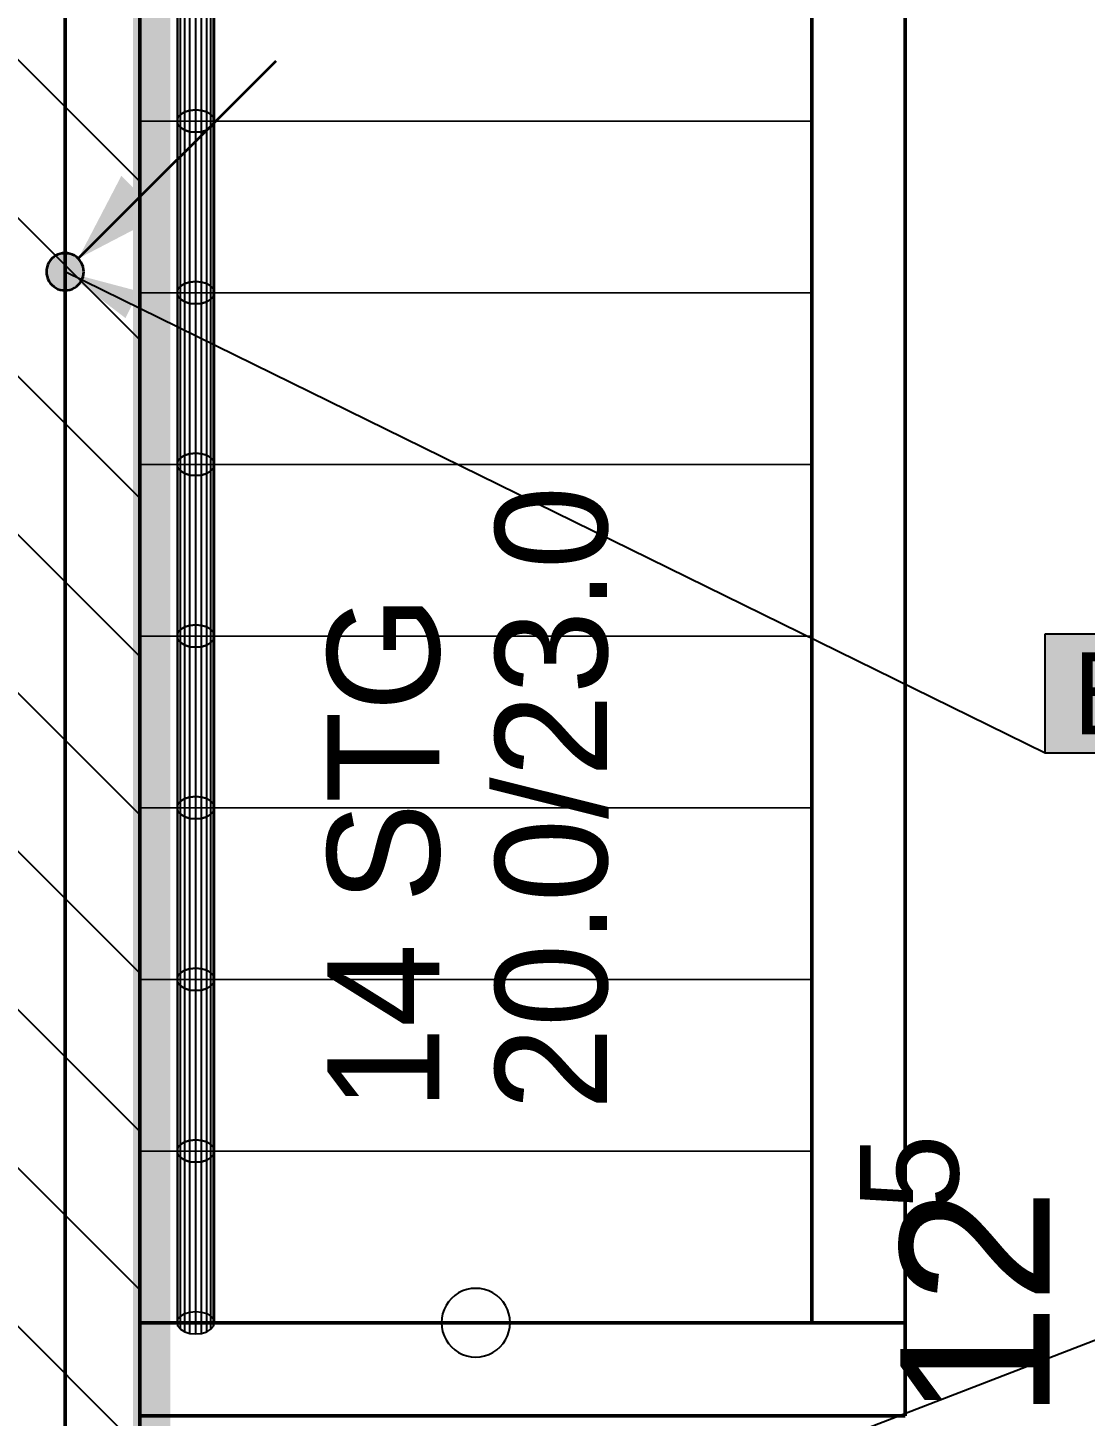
# Model space of a CAD drawing. Extents: x 0 to 756, y -25 to 420.
# Drawn here: x 252.57 to 280.89, y 299.26 to 336.47 of the extents above; entities that cross this region are included whole.
import ezdxf
from ezdxf.lldxf.tags import DXFTag

# ---------------------------------------------------------------- set-up
doc = ezdxf.new("R2010")
doc.units = 0
doc.layers.get('0').update_dxf_attribs({"lineweight": 25})
doc.layers.get('DEFPOINTS').update_dxf_attribs({"lineweight": 25})
for name, color, linetype, lineweight, true_color in [('A_Dach', 1, 'Continuous', 25, 0xff0000), ('H_Heizung', 1, 'Continuous', 25, 0xff0000), ('S_Schmutzwasser', 7, 'Continuous', 35, 0x808040)]:
    doc.layers.add(name, color=color, linetype=linetype, lineweight=lineweight, true_color=true_color)
for name, color, linetype, lineweight in [('A_Innenwand', 7, 'Continuous', 25), ('ALLGEMEIN01', 7, 'Continuous', 13), ('ALLGEMEIN03', 7, 'Continuous', 25), ('Standard', 7, 'Continuous', 25), ('TREPPE', 7, 'Continuous', 13), ('WAND_HOLZ_NICHT_TRAGEND', 7, 'Continuous', 13), ('X_Text', 7, 'Continuous', 25)]:
    doc.layers.add(name, color=color, linetype=linetype, lineweight=lineweight)
doc.styles.get("Standard").update_dxf_attribs({"font": 'arial.ttf'})
tags = doc.linetypes.add('VERDECKT2_S2', pattern=[0.27, 0.2, -0.07]).pattern_tags.tags
tags[6:7] = [DXFTag(74, 4), DXFTag(75, 0), DXFTag(340, '0'), DXFTag(46, 1.0), DXFTag(50, 0.0), DXFTag(44, 0.0), DXFTag(45, 0.0)]
tags[4:5] = [DXFTag(74, 4), DXFTag(75, 0), DXFTag(340, '0'), DXFTag(46, 1.0), DXFTag(50, 0.0), DXFTag(44, 0.0), DXFTag(45, 0.0)]

# ---------------------------------------------------------------- blocks, each defined once
blk = doc.blocks.new('Referenz-A0T78PG4OY')
at = {"layer": 'ALLGEMEIN01', "color": 0, "linetype": 'VERDECKT2_S2', "lineweight": -2, "ltscale": 0.25}
blk.add_line((253.567, 414.475), (253.567, 5.763), dxfattribs=at)
at = {"layer": 'ALLGEMEIN03', "color": 0, "lineweight": -2}
blk.add_line((253.567, 414.475), (253.567, 5.763), dxfattribs=at)
at = {"layer": 'DEFPOINTS', "color": 0, "linetype": 'Continuous', "lineweight": -2, "ltscale": 0.25}
for p, q in [((273.567, 301.768), (273.567, 301.768)), ((273.567, 301.768), (273.567, 301.768)), ((276.067, 299.268), (276.067, 299.268)), ((276.067, 299.268), (276.067, 299.268))]:
    blk.add_line(p, q, dxfattribs=at)
at = {"layer": 'Standard', "color": 0, "lineweight": -2}
for p, q in [((256.567, 338.568), (256.567, 333.968)), ((256.591, 334.06), (256.591, 338.66)), ((256.662, 334.144), (256.662, 338.744)), ((256.773, 334.21), (256.773, 338.81)), ((256.912, 334.253), (256.912, 338.853)), ((257.067, 334.268), (257.067, 338.868)), ((257.221, 334.253), (257.221, 338.853)), ((257.361, 334.21), (257.361, 338.81)), ((257.471, 334.144), (257.471, 338.744)), ((257.542, 334.06), (257.542, 338.66)), ((257.567, 333.968), (257.567, 338.568)), ((256.591, 333.875), (256.591, 338.475)), ((256.662, 333.791), (256.662, 338.391)), ((256.773, 333.725), (256.773, 338.325)), ((256.912, 333.682), (256.912, 338.282)), ((257.067, 333.668), (257.067, 338.268)), ((257.221, 333.682), (257.221, 338.282)), ((257.361, 333.725), (257.361, 338.325)), ((257.471, 333.791), (257.471, 338.391)), ((257.542, 333.875), (257.542, 338.475)), ((256.662, 334.144), (256.591, 334.06)), ((256.591, 334.06), (256.662, 334.144)), ((256.773, 334.21), (256.662, 334.144)), ((256.662, 334.144), (256.773, 334.21)), ((256.662, 329.544), (256.662, 334.144)), ((256.912, 334.253), (256.773, 334.21)), ((256.773, 334.21), (256.912, 334.253)), ((256.773, 329.61), (256.773, 334.21)), ((257.067, 334.268), (256.912, 334.253)), ((256.912, 334.253), (257.067, 334.268)), ((256.912, 329.653), (256.912, 334.253)), ((257.221, 334.253), (257.067, 334.268)), ((257.067, 329.668), (257.067, 334.268)), ((257.067, 334.268), (257.221, 334.253)), ((257.361, 334.21), (257.221, 334.253)), ((257.221, 329.653), (257.221, 334.253)), ((257.221, 334.253), (257.361, 334.21)), ((257.471, 334.144), (257.361, 334.21)), ((257.361, 329.61), (257.361, 334.21)), ((257.361, 334.21), (257.471, 334.144)), ((257.542, 334.06), (257.471, 334.144)), ((257.471, 329.544), (257.471, 334.144)), ((257.471, 334.144), (257.542, 334.06)), ((256.591, 334.06), (256.567, 333.968)), ((256.567, 333.968), (256.591, 334.06)), ((256.591, 333.875), (256.567, 333.968)), ((256.567, 333.968), (256.567, 329.368)), ((256.567, 333.968), (256.591, 333.875)), ((256.591, 329.46), (256.591, 334.06)), ((256.591, 329.275), (256.591, 333.875)), ((256.662, 333.791), (256.591, 333.875)), ((256.591, 333.875), (256.662, 333.791)), ((256.662, 329.191), (256.662, 333.791)), ((256.773, 333.725), (256.662, 333.791)), ((256.662, 333.791), (256.773, 333.725)), ((257.471, 333.791), (257.361, 333.725)), ((257.361, 333.725), (257.471, 333.791)), ((257.542, 333.875), (257.471, 333.791)), ((257.471, 333.791), (257.542, 333.875)), ((257.471, 329.191), (257.471, 333.791)), ((257.567, 333.968), (257.542, 334.06)), ((257.542, 329.46), (257.542, 334.06)), ((257.542, 334.06), (257.567, 333.968)), ((257.567, 333.968), (257.542, 333.875)), ((257.542, 333.875), (257.567, 333.968)), ((257.542, 329.275), (257.542, 333.875)), ((257.567, 329.368), (257.567, 333.968)), ((256.773, 329.125), (256.773, 333.725)), ((256.912, 333.682), (256.773, 333.725)), ((256.773, 333.725), (256.912, 333.682)), ((256.912, 329.082), (256.912, 333.682)), ((257.067, 333.668), (256.912, 333.682)), ((256.912, 333.682), (257.067, 333.668)), ((257.221, 333.682), (257.067, 333.668)), ((257.067, 333.668), (257.221, 333.682)), ((257.067, 329.068), (257.067, 333.668)), ((257.361, 333.725), (257.221, 333.682)), ((257.221, 333.682), (257.361, 333.725)), ((257.221, 329.082), (257.221, 333.682)), ((257.361, 329.125), (257.361, 333.725)), ((256.912, 329.653), (256.773, 329.61)), ((256.773, 329.61), (256.912, 329.653)), ((257.067, 329.668), (256.912, 329.653)), ((256.912, 329.653), (257.067, 329.668)), ((256.912, 325.053), (256.912, 329.653)), ((257.221, 329.653), (257.067, 329.668)), ((257.067, 325.068), (257.067, 329.668)), ((257.067, 329.668), (257.221, 329.653)), ((257.361, 329.61), (257.221, 329.653)), ((257.221, 325.053), (257.221, 329.653)), ((257.221, 329.653), (257.361, 329.61)), ((256.591, 329.46), (256.567, 329.368)), ((256.567, 329.368), (256.591, 329.46)), ((256.591, 329.275), (256.567, 329.368)), ((256.567, 329.368), (256.567, 324.768)), ((256.567, 329.368), (256.591, 329.275)), ((256.662, 329.544), (256.591, 329.46)), ((256.591, 329.46), (256.662, 329.544)), ((256.591, 324.86), (256.591, 329.46)), ((256.591, 324.675), (256.591, 329.275)), ((256.662, 329.191), (256.591, 329.275)), ((256.591, 329.275), (256.662, 329.191)), ((256.773, 329.61), (256.662, 329.544)), ((256.662, 329.544), (256.773, 329.61)), ((256.662, 324.944), (256.662, 329.544)), ((256.773, 325.01), (256.773, 329.61)), ((257.471, 329.544), (257.361, 329.61)), ((257.361, 325.01), (257.361, 329.61)), ((257.361, 329.61), (257.471, 329.544)), ((257.542, 329.46), (257.471, 329.544)), ((257.471, 324.944), (257.471, 329.544)), ((257.471, 329.544), (257.542, 329.46)), ((257.542, 329.275), (257.471, 329.191)), ((257.471, 329.191), (257.542, 329.275)), ((257.567, 329.368), (257.542, 329.46)), ((257.542, 324.86), (257.542, 329.46)), ((257.542, 329.46), (257.567, 329.368)), ((257.567, 329.368), (257.542, 329.275)), ((257.542, 329.275), (257.567, 329.368)), ((257.542, 324.675), (257.542, 329.275)), ((257.567, 324.768), (257.567, 329.368)), ((256.662, 324.591), (256.662, 329.191)), ((256.773, 329.125), (256.662, 329.191)), ((256.662, 329.191), (256.773, 329.125)), ((256.773, 324.525), (256.773, 329.125)), ((256.912, 329.082), (256.773, 329.125)), ((256.773, 329.125), (256.912, 329.082)), ((256.912, 324.482), (256.912, 329.082)), ((257.067, 329.068), (256.912, 329.082)), ((256.912, 329.082), (257.067, 329.068)), ((257.221, 329.082), (257.067, 329.068)), ((257.067, 329.068), (257.221, 329.082)), ((257.067, 324.468), (257.067, 329.068)), ((257.361, 329.125), (257.221, 329.082)), ((257.221, 329.082), (257.361, 329.125)), ((257.221, 324.482), (257.221, 329.082)), ((257.471, 329.191), (257.361, 329.125)), ((257.361, 329.125), (257.471, 329.191)), ((257.361, 324.525), (257.361, 329.125)), ((257.471, 324.591), (257.471, 329.191)), ((256.591, 324.86), (256.567, 324.768)), ((256.567, 324.768), (256.591, 324.86)), ((256.662, 324.944), (256.591, 324.86)), ((256.591, 324.86), (256.662, 324.944)), ((256.591, 320.26), (256.591, 324.86)), ((256.773, 325.01), (256.662, 324.944)), ((256.662, 324.944), (256.773, 325.01)), ((256.662, 320.344), (256.662, 324.944)), ((256.912, 325.053), (256.773, 325.01)), ((256.773, 325.01), (256.912, 325.053)), ((256.773, 320.41), (256.773, 325.01)), ((257.067, 325.068), (256.912, 325.053)), ((256.912, 325.053), (257.067, 325.068)), ((256.912, 320.453), (256.912, 325.053)), ((257.221, 325.053), (257.067, 325.068)), ((257.067, 320.468), (257.067, 325.068)), ((257.067, 325.068), (257.221, 325.053)), ((257.361, 325.01), (257.221, 325.053)), ((257.221, 320.453), (257.221, 325.053)), ((257.221, 325.053), (257.361, 325.01)), ((257.471, 324.944), (257.361, 325.01)), ((257.361, 320.41), (257.361, 325.01)), ((257.361, 325.01), (257.471, 324.944)), ((257.542, 324.86), (257.471, 324.944)), ((257.471, 320.344), (257.471, 324.944)), ((257.471, 324.944), (257.542, 324.86)), ((257.567, 324.768), (257.542, 324.86)), ((257.542, 320.26), (257.542, 324.86)), ((257.542, 324.86), (257.567, 324.768)), ((256.591, 324.675), (256.567, 324.768)), ((256.567, 324.768), (256.567, 320.168)), ((256.567, 324.768), (256.591, 324.675)), ((256.591, 320.075), (256.591, 324.675)), ((256.662, 324.591), (256.591, 324.675)), ((256.591, 324.675), (256.662, 324.591)), ((256.662, 319.991), (256.662, 324.591)), ((256.773, 324.525), (256.662, 324.591)), ((256.662, 324.591), (256.773, 324.525)), ((256.773, 319.925), (256.773, 324.525)), ((256.912, 324.482), (256.773, 324.525)), ((256.773, 324.525), (256.912, 324.482)), ((256.912, 319.882), (256.912, 324.482)), ((257.067, 324.468), (256.912, 324.482)), ((256.912, 324.482), (257.067, 324.468)), ((257.221, 324.482), (257.067, 324.468)), ((257.067, 324.468), (257.221, 324.482)), ((257.067, 319.868), (257.067, 324.468)), ((257.361, 324.525), (257.221, 324.482)), ((257.221, 324.482), (257.361, 324.525)), ((257.221, 319.882), (257.221, 324.482)), ((257.471, 324.591), (257.361, 324.525)), ((257.361, 324.525), (257.471, 324.591)), ((257.361, 319.925), (257.361, 324.525)), ((257.542, 324.675), (257.471, 324.591)), ((257.471, 324.591), (257.542, 324.675)), ((257.471, 319.991), (257.471, 324.591)), ((257.567, 324.768), (257.542, 324.675)), ((257.542, 324.675), (257.567, 324.768)), ((257.542, 320.075), (257.542, 324.675)), ((257.567, 320.168), (257.567, 324.768)), ((256.662, 320.344), (256.591, 320.26)), ((256.591, 320.26), (256.662, 320.344)), ((256.773, 320.41), (256.662, 320.344)), ((256.662, 320.344), (256.773, 320.41)), ((256.662, 315.744), (256.662, 320.344)), ((256.912, 320.453), (256.773, 320.41)), ((256.773, 320.41), (256.912, 320.453)), ((256.773, 315.81), (256.773, 320.41)), ((257.067, 320.468), (256.912, 320.453)), ((256.912, 320.453), (257.067, 320.468)), ((256.912, 315.853), (256.912, 320.453)), ((257.221, 320.453), (257.067, 320.468)), ((257.067, 315.868), (257.067, 320.468)), ((257.067, 320.468), (257.221, 320.453)), ((257.361, 320.41), (257.221, 320.453)), ((257.221, 315.853), (257.221, 320.453)), ((257.221, 320.453), (257.361, 320.41)), ((257.471, 320.344), (257.361, 320.41)), ((257.361, 315.81), (257.361, 320.41)), ((257.361, 320.41), (257.471, 320.344)), ((257.542, 320.26), (257.471, 320.344)), ((257.471, 315.744), (257.471, 320.344)), ((257.471, 320.344), (257.542, 320.26)), ((256.591, 320.26), (256.567, 320.168)), ((256.567, 320.168), (256.591, 320.26)), ((256.591, 320.075), (256.567, 320.168)), ((256.567, 320.168), (256.567, 315.568)), ((256.567, 320.168), (256.591, 320.075)), ((256.591, 315.66), (256.591, 320.26)), ((256.591, 315.475), (256.591, 320.075)), ((256.662, 319.991), (256.591, 320.075)), ((256.591, 320.075), (256.662, 319.991)), ((256.662, 315.391), (256.662, 319.991)), ((256.773, 319.925), (256.662, 319.991)), ((256.662, 319.991), (256.773, 319.925)), ((257.471, 319.991), (257.361, 319.925)), ((257.361, 319.925), (257.471, 319.991)), ((257.542, 320.075), (257.471, 319.991)), ((257.471, 319.991), (257.542, 320.075)), ((257.471, 315.391), (257.471, 319.991)), ((257.567, 320.168), (257.542, 320.26)), ((257.542, 315.66), (257.542, 320.26)), ((257.542, 320.26), (257.567, 320.168)), ((257.567, 320.168), (257.542, 320.075)), ((257.542, 320.075), (257.567, 320.168)), ((257.542, 315.475), (257.542, 320.075)), ((257.567, 315.568), (257.567, 320.168)), ((256.773, 315.325), (256.773, 319.925)), ((256.912, 319.882), (256.773, 319.925)), ((256.773, 319.925), (256.912, 319.882)), ((256.912, 315.282), (256.912, 319.882)), ((257.067, 319.868), (256.912, 319.882)), ((256.912, 319.882), (257.067, 319.868)), ((257.221, 319.882), (257.067, 319.868)), ((257.067, 319.868), (257.221, 319.882)), ((257.067, 315.268), (257.067, 319.868)), ((257.361, 319.925), (257.221, 319.882)), ((257.221, 319.882), (257.361, 319.925)), ((257.221, 315.282), (257.221, 319.882)), ((257.361, 315.325), (257.361, 319.925)), ((256.591, 315.66), (256.567, 315.568)), ((256.567, 315.568), (256.591, 315.66)), ((256.591, 315.475), (256.567, 315.568)), ((256.567, 315.568), (256.567, 310.968)), ((256.567, 315.568), (256.591, 315.475)), ((256.662, 315.744), (256.591, 315.66)), ((256.591, 315.66), (256.662, 315.744)), ((256.591, 311.06), (256.591, 315.66)), ((256.773, 315.81), (256.662, 315.744)), ((256.662, 315.744), (256.773, 315.81)), ((256.662, 311.144), (256.662, 315.744)), ((256.912, 315.853), (256.773, 315.81)), ((256.773, 315.81), (256.912, 315.853)), ((256.773, 311.21), (256.773, 315.81)), ((257.067, 315.868), (256.912, 315.853)), ((256.912, 315.853), (257.067, 315.868)), ((256.912, 311.253), (256.912, 315.853)), ((257.221, 315.853), (257.067, 315.868)), ((257.067, 311.268), (257.067, 315.868)), ((257.067, 315.868), (257.221, 315.853)), ((257.361, 315.81), (257.221, 315.853)), ((257.221, 311.253), (257.221, 315.853)), ((257.221, 315.853), (257.361, 315.81)), ((257.471, 315.744), (257.361, 315.81)), ((257.361, 311.21), (257.361, 315.81)), ((257.361, 315.81), (257.471, 315.744)), ((257.542, 315.66), (257.471, 315.744)), ((257.471, 311.144), (257.471, 315.744)), ((257.471, 315.744), (257.542, 315.66)), ((257.567, 315.568), (257.542, 315.66)), ((257.542, 311.06), (257.542, 315.66)), ((257.542, 315.66), (257.567, 315.568)), ((257.567, 315.568), (257.542, 315.475)), ((257.542, 315.475), (257.567, 315.568)), ((257.567, 310.968), (257.567, 315.568)), ((256.591, 310.875), (256.591, 315.475)), ((256.662, 315.391), (256.591, 315.475)), ((256.591, 315.475), (256.662, 315.391)), ((256.662, 310.791), (256.662, 315.391)), ((256.773, 315.325), (256.662, 315.391)), ((256.662, 315.391), (256.773, 315.325)), ((256.773, 310.725), (256.773, 315.325)), ((256.912, 315.282), (256.773, 315.325)), ((256.773, 315.325), (256.912, 315.282)), ((256.912, 310.682), (256.912, 315.282)), ((257.067, 315.268), (256.912, 315.282)), ((256.912, 315.282), (257.067, 315.268)), ((257.221, 315.282), (257.067, 315.268)), ((257.067, 315.268), (257.221, 315.282)), ((257.067, 310.668), (257.067, 315.268)), ((257.361, 315.325), (257.221, 315.282)), ((257.221, 315.282), (257.361, 315.325)), ((257.221, 310.682), (257.221, 315.282)), ((257.471, 315.391), (257.361, 315.325)), ((257.361, 315.325), (257.471, 315.391)), ((257.361, 310.725), (257.361, 315.325)), ((257.542, 315.475), (257.471, 315.391)), ((257.471, 315.391), (257.542, 315.475)), ((257.471, 310.791), (257.471, 315.391)), ((257.542, 310.875), (257.542, 315.475)), ((256.591, 311.06), (256.567, 310.968)), ((256.567, 310.968), (256.591, 311.06)), ((256.662, 311.144), (256.591, 311.06)), ((256.591, 311.06), (256.662, 311.144)), ((256.591, 306.46), (256.591, 311.06)), ((256.773, 311.21), (256.662, 311.144)), ((256.662, 311.144), (256.773, 311.21)), ((256.662, 306.544), (256.662, 311.144)), ((256.912, 311.253), (256.773, 311.21)), ((256.773, 311.21), (256.912, 311.253)), ((256.773, 306.61), (256.773, 311.21)), ((257.067, 311.268), (256.912, 311.253)), ((256.912, 311.253), (257.067, 311.268)), ((256.912, 306.653), (256.912, 311.253)), ((257.221, 311.253), (257.067, 311.268)), ((257.067, 306.668), (257.067, 311.268)), ((257.067, 311.268), (257.221, 311.253)), ((257.361, 311.21), (257.221, 311.253)), ((257.221, 306.653), (257.221, 311.253)), ((257.221, 311.253), (257.361, 311.21)), ((257.471, 311.144), (257.361, 311.21)), ((257.361, 306.61), (257.361, 311.21)), ((257.361, 311.21), (257.471, 311.144)), ((257.542, 311.06), (257.471, 311.144)), ((257.471, 306.544), (257.471, 311.144)), ((257.471, 311.144), (257.542, 311.06)), ((257.567, 310.968), (257.542, 311.06)), ((257.542, 306.46), (257.542, 311.06)), ((257.542, 311.06), (257.567, 310.968)), ((256.591, 310.875), (256.567, 310.968)), ((256.567, 310.968), (256.567, 306.368)), ((256.567, 310.968), (256.591, 310.875)), ((256.591, 306.275), (256.591, 310.875)), ((256.662, 310.791), (256.591, 310.875)), ((256.591, 310.875), (256.662, 310.791)), ((256.662, 306.191), (256.662, 310.791)), ((256.773, 310.725), (256.662, 310.791)), ((256.662, 310.791), (256.773, 310.725)), ((256.773, 306.125), (256.773, 310.725)), ((256.912, 310.682), (256.773, 310.725)), ((256.773, 310.725), (256.912, 310.682)), ((256.912, 306.082), (256.912, 310.682)), ((257.067, 310.668), (256.912, 310.682)), ((256.912, 310.682), (257.067, 310.668)), ((257.221, 310.682), (257.067, 310.668)), ((257.067, 310.668), (257.221, 310.682)), ((257.067, 306.068), (257.067, 310.668)), ((257.361, 310.725), (257.221, 310.682)), ((257.221, 310.682), (257.361, 310.725)), ((257.221, 306.082), (257.221, 310.682)), ((257.471, 310.791), (257.361, 310.725)), ((257.361, 310.725), (257.471, 310.791)), ((257.361, 306.125), (257.361, 310.725)), ((257.542, 310.875), (257.471, 310.791)), ((257.471, 310.791), (257.542, 310.875)), ((257.471, 306.191), (257.471, 310.791)), ((257.567, 310.968), (257.542, 310.875)), ((257.542, 310.875), (257.567, 310.968)), ((257.542, 306.275), (257.542, 310.875)), ((257.567, 306.368), (257.567, 310.968)), ((256.773, 306.61), (256.662, 306.544)), ((256.662, 306.544), (256.773, 306.61)), ((256.912, 306.653), (256.773, 306.61)), ((256.773, 306.61), (256.912, 306.653)), ((256.773, 302.01), (256.773, 306.61)), ((257.067, 306.668), (256.912, 306.653)), ((256.912, 306.653), (257.067, 306.668)), ((256.912, 302.053), (256.912, 306.653)), ((257.221, 306.653), (257.067, 306.668)), ((257.067, 302.068), (257.067, 306.668)), ((257.067, 306.668), (257.221, 306.653)), ((257.361, 306.61), (257.221, 306.653)), ((257.221, 302.053), (257.221, 306.653)), ((257.221, 306.653), (257.361, 306.61)), ((257.471, 306.544), (257.361, 306.61)), ((257.361, 302.01), (257.361, 306.61)), ((257.361, 306.61), (257.471, 306.544)), ((256.591, 306.46), (256.567, 306.368)), ((256.567, 306.368), (256.591, 306.46)), ((256.591, 306.275), (256.567, 306.368)), ((256.567, 306.368), (256.567, 301.768)), ((256.567, 306.368), (256.591, 306.275)), ((256.662, 306.544), (256.591, 306.46)), ((256.591, 306.46), (256.662, 306.544)), ((256.591, 301.86), (256.591, 306.46)), ((256.591, 301.675), (256.591, 306.275)), ((256.662, 306.191), (256.591, 306.275)), ((256.591, 306.275), (256.662, 306.191)), ((256.662, 301.944), (256.662, 306.544)), ((257.542, 306.46), (257.471, 306.544)), ((257.471, 301.944), (257.471, 306.544)), ((257.471, 306.544), (257.542, 306.46)), ((257.542, 306.275), (257.471, 306.191)), ((257.471, 306.191), (257.542, 306.275)), ((257.567, 306.368), (257.542, 306.46)), ((257.542, 301.86), (257.542, 306.46)), ((257.542, 306.46), (257.567, 306.368)), ((257.567, 306.368), (257.542, 306.275)), ((257.542, 306.275), (257.567, 306.368)), ((257.542, 301.675), (257.542, 306.275)), ((257.567, 301.768), (257.567, 306.368)), ((256.662, 301.591), (256.662, 306.191)), ((256.773, 306.125), (256.662, 306.191)), ((256.662, 306.191), (256.773, 306.125)), ((256.773, 301.525), (256.773, 306.125)), ((256.912, 306.082), (256.773, 306.125)), ((256.773, 306.125), (256.912, 306.082)), ((256.912, 301.482), (256.912, 306.082)), ((257.067, 306.068), (256.912, 306.082)), ((256.912, 306.082), (257.067, 306.068)), ((257.221, 306.082), (257.067, 306.068)), ((257.067, 306.068), (257.221, 306.082)), ((257.067, 301.468), (257.067, 306.068)), ((257.361, 306.125), (257.221, 306.082)), ((257.221, 306.082), (257.361, 306.125)), ((257.221, 301.482), (257.221, 306.082)), ((257.471, 306.191), (257.361, 306.125)), ((257.361, 306.125), (257.471, 306.191)), ((257.361, 301.525), (257.361, 306.125)), ((257.471, 301.591), (257.471, 306.191)), ((256.567, 301.768), (256.591, 301.86)), ((256.567, 301.768), (256.591, 301.675)), ((256.591, 301.86), (256.662, 301.944)), ((256.662, 301.944), (256.773, 302.01)), ((256.773, 302.01), (256.912, 302.053)), ((256.912, 302.053), (257.067, 302.068)), ((257.067, 302.068), (257.221, 302.053)), ((257.221, 302.053), (257.361, 302.01)), ((257.361, 302.01), (257.471, 301.944)), ((257.471, 301.944), (257.542, 301.86)), ((257.542, 301.86), (257.567, 301.768)), ((257.542, 301.675), (257.567, 301.768)), ((256.591, 301.675), (256.662, 301.591)), ((256.662, 301.591), (256.773, 301.525)), ((256.773, 301.525), (256.912, 301.482)), ((256.912, 301.482), (257.067, 301.468)), ((257.067, 301.468), (257.221, 301.482)), ((257.221, 301.482), (257.361, 301.525)), ((257.361, 301.525), (257.471, 301.591)), ((257.471, 301.591), (257.542, 301.675))]:
    blk.add_line(p, q, dxfattribs=at)
at = {"layer": 'TREPPE', "color": 0}
for p, q in [((255.567, 338.568), (255.567, 333.968)), ((255.567, 333.968), (255.567, 338.568)), ((273.567, 333.968), (273.567, 338.568)), ((273.567, 338.568), (273.567, 333.968)), ((255.567, 333.968), (273.567, 333.968)), ((273.567, 333.968), (255.567, 333.968)), ((255.567, 333.968), (255.567, 333.968)), ((255.567, 333.968), (255.567, 329.368)), ((273.567, 333.968), (255.567, 333.968)), ((255.567, 333.968), (273.567, 333.968)), ((255.567, 329.368), (255.567, 333.968)), ((255.567, 333.968), (255.567, 333.968)), ((273.567, 333.968), (273.567, 333.968)), ((273.567, 329.368), (273.567, 333.968)), ((273.567, 333.968), (273.567, 329.368)), ((273.567, 333.968), (273.567, 333.968)), ((255.567, 329.368), (273.567, 329.368)), ((273.567, 329.368), (255.567, 329.368)), ((255.567, 329.368), (255.567, 329.368)), ((255.567, 329.368), (255.567, 324.768)), ((273.567, 329.368), (255.567, 329.368)), ((255.567, 329.368), (273.567, 329.368)), ((255.567, 324.768), (255.567, 329.368)), ((255.567, 329.368), (255.567, 329.368)), ((273.567, 329.368), (273.567, 329.368)), ((273.567, 324.768), (273.567, 329.368)), ((273.567, 329.368), (273.567, 324.768)), ((273.567, 329.368), (273.567, 329.368)), ((255.567, 324.768), (273.567, 324.768)), ((273.567, 324.768), (255.567, 324.768)), ((255.567, 324.768), (255.567, 324.768)), ((255.567, 324.768), (255.567, 320.168)), ((273.567, 324.768), (255.567, 324.768)), ((255.567, 324.768), (273.567, 324.768)), ((255.567, 320.168), (255.567, 324.768)), ((255.567, 324.768), (255.567, 324.768)), ((273.567, 324.768), (273.567, 324.768)), ((273.567, 320.168), (273.567, 324.768)), ((273.567, 324.768), (273.567, 320.168)), ((273.567, 324.768), (273.567, 324.768)), ((255.567, 320.168), (273.567, 320.168)), ((273.567, 320.168), (255.567, 320.168)), ((255.567, 320.168), (255.567, 320.168)), ((255.567, 320.168), (255.567, 315.568)), ((273.567, 320.168), (255.567, 320.168)), ((255.567, 320.168), (273.567, 320.168)), ((255.567, 315.568), (255.567, 320.168)), ((255.567, 320.168), (255.567, 320.168)), ((273.567, 320.168), (273.567, 320.168)), ((273.567, 315.568), (273.567, 320.168)), ((273.567, 320.168), (273.567, 315.568)), ((273.567, 320.168), (273.567, 320.168)), ((255.567, 315.568), (273.567, 315.568)), ((273.567, 315.568), (255.567, 315.568)), ((255.567, 315.568), (255.567, 315.568)), ((255.567, 315.568), (255.567, 310.968)), ((273.567, 315.568), (255.567, 315.568)), ((255.567, 315.568), (273.567, 315.568)), ((255.567, 310.968), (255.567, 315.568)), ((255.567, 315.568), (255.567, 315.568)), ((273.567, 315.568), (273.567, 315.568)), ((273.567, 310.968), (273.567, 315.568)), ((273.567, 315.568), (273.567, 310.968)), ((273.567, 315.568), (273.567, 315.568)), ((255.567, 310.968), (273.567, 310.968)), ((273.567, 310.968), (255.567, 310.968)), ((255.567, 310.968), (255.567, 310.968)), ((255.567, 310.968), (255.567, 306.368)), ((273.567, 310.968), (255.567, 310.968)), ((255.567, 310.968), (273.567, 310.968)), ((255.567, 306.368), (255.567, 310.968)), ((255.567, 310.968), (255.567, 310.968)), ((273.567, 310.968), (273.567, 310.968)), ((273.567, 306.368), (273.567, 310.968)), ((273.567, 310.968), (273.567, 306.368)), ((273.567, 310.968), (273.567, 310.968)), ((255.567, 306.368), (273.567, 306.368)), ((273.567, 306.368), (255.567, 306.368)), ((255.567, 306.368), (255.567, 306.368)), ((255.567, 306.368), (255.567, 301.768)), ((273.567, 306.368), (255.567, 306.368)), ((255.567, 306.368), (273.567, 306.368)), ((255.567, 301.768), (255.567, 306.368)), ((255.567, 306.368), (255.567, 306.368)), ((273.567, 306.368), (273.567, 306.368)), ((273.567, 301.768), (273.567, 306.368)), ((273.567, 306.368), (273.567, 301.768)), ((273.567, 306.368), (273.567, 306.368)), ((255.567, 301.768), (273.567, 301.768)), ((273.567, 301.768), (255.567, 301.768)), ((255.567, 301.768), (255.567, 301.768)), ((273.567, 301.768), (273.567, 301.768))]:
    blk.add_line(p, q, dxfattribs=at)
at = {"layer": 'TREPPE', "color": 0, "lineweight": -2}
for p, q in [((264.007, 302.498), (263.916, 302.418)), ((264.107, 302.564), (264.007, 302.498)), ((264.215, 302.618), (264.107, 302.564)), ((264.329, 302.656), (264.215, 302.618)), ((264.447, 302.68), (264.329, 302.656)), ((264.567, 302.688), (264.447, 302.68)), ((264.687, 302.68), (264.567, 302.688)), ((264.805, 302.656), (264.687, 302.68)), ((264.919, 302.618), (264.805, 302.656)), ((265.027, 302.564), (264.919, 302.618)), ((265.127, 302.498), (265.027, 302.564)), ((265.217, 302.418), (265.127, 302.498)), ((263.717, 302.12), (263.678, 302.006)), ((263.77, 302.228), (263.717, 302.12)), ((263.837, 302.328), (263.77, 302.228)), ((263.916, 302.418), (263.837, 302.328)), ((265.297, 302.328), (265.217, 302.418)), ((265.364, 302.228), (265.297, 302.328)), ((265.417, 302.12), (265.364, 302.228)), ((265.455, 302.006), (265.417, 302.12)), ((263.655, 301.888), (263.647, 301.768)), ((263.647, 301.768), (263.655, 301.648)), ((263.678, 302.006), (263.655, 301.888)), ((265.479, 301.888), (265.455, 302.006)), ((265.487, 301.768), (265.479, 301.888)), ((265.479, 301.648), (265.487, 301.768)), ((263.655, 301.648), (263.678, 301.53)), ((263.678, 301.53), (263.717, 301.416)), ((263.717, 301.416), (263.77, 301.308)), ((265.364, 301.308), (265.417, 301.416)), ((265.417, 301.416), (265.455, 301.53)), ((265.455, 301.53), (265.479, 301.648)), ((263.77, 301.308), (263.837, 301.208)), ((263.837, 301.208), (263.916, 301.117)), ((263.916, 301.117), (264.007, 301.038)), ((264.007, 301.038), (264.107, 300.971)), ((265.027, 300.971), (265.127, 301.038)), ((265.127, 301.038), (265.217, 301.117)), ((265.217, 301.117), (265.297, 301.208)), ((265.297, 301.208), (265.364, 301.308)), ((264.107, 300.971), (264.215, 300.918)), ((264.215, 300.918), (264.329, 300.879)), ((264.329, 300.879), (264.447, 300.856)), ((264.447, 300.856), (264.567, 300.848)), ((264.567, 300.848), (264.687, 300.856)), ((264.687, 300.856), (264.805, 300.879)), ((264.805, 300.879), (264.919, 300.918)), ((264.919, 300.918), (265.027, 300.971))]:
    blk.add_line(p, q, dxfattribs=at)
at = {"layer": 'WAND_HOLZ_NICHT_TRAGEND', "color": 0, "lineweight": 50}
for p, q in [((253.567, 386.168), (253.567, 270.568)), ((253.567, 270.568), (253.567, 386.168)), ((253.567, 270.568), (253.567, 386.168)), ((253.567, 386.168), (253.567, 270.568)), ((255.567, 270.568), (255.567, 386.168)), ((255.567, 386.168), (255.567, 270.568)), ((273.567, 361.568), (273.567, 301.768)), ((273.567, 301.768), (273.567, 361.568)), ((276.067, 301.768), (276.067, 361.568)), ((276.067, 361.568), (276.067, 301.768)), ((276.067, 301.768), (255.567, 301.768)), ((255.567, 301.768), (255.567, 299.268)), ((255.567, 299.268), (255.567, 301.768)), ((255.567, 301.768), (276.067, 301.768)), ((255.567, 301.768), (255.567, 301.768)), ((273.567, 301.768), (276.067, 301.768)), ((276.067, 301.768), (273.567, 301.768)), ((273.567, 301.768), (273.567, 301.768)), ((276.067, 301.768), (276.067, 301.768)), ((276.067, 299.268), (276.067, 301.768)), ((276.067, 301.768), (276.067, 299.268)), ((276.067, 301.768), (276.067, 301.768)), ((255.567, 299.268), (276.067, 299.268)), ((276.067, 299.268), (255.567, 299.268)), ((255.567, 299.268), (255.567, 299.268)), ((276.067, 299.268), (276.067, 299.268))]:
    blk.add_line(p, q, dxfattribs=at)
at = {"layer": 'Standard', "color": 0, "lineweight": -2, "attachment_point": 1, "rotation": 90}
for s, insert, char_height in [('{\\fPosterama Text Light;20.0/23.0}', (265.086, 307.459), 3), ('{\\fPosterama Text Light;STG}', (260.592, 313.02), 3), ('{\\fPosterama Text Light;14}', (260.592, 307.459), 3), ('{\\fArial;5}', (274.856, 304.77), 2.64), ('{\\fArial;12}', (275.936, 299.163), 4)]:
    blk.add_mtext(s, dxfattribs=dict(at, insert=insert, char_height=char_height))
blk = doc.blocks.new('Wand-A0T78PGOOY', base_point=(251.567, 271.168))
at = {"color": 0, "linetype": 'ByBlock', "lineweight": -2, "ltscale": 0.25}
blk.add_line((255.567, 386.168), (255.567, 271.168), dxfattribs=at)
at = {"color": 0, "lineweight": -2}
for p, q in [((251.567, 336.345), (255.567, 332.345)), ((251.567, 332.102), (255.567, 328.102)), ((251.567, 327.86), (255.567, 323.86)), ((251.567, 323.617), (255.567, 319.617)), ((251.567, 319.375), (255.567, 315.375)), ((251.567, 315.132), (255.567, 311.132)), ((251.567, 310.889), (255.567, 306.889)), ((251.567, 306.647), (255.567, 302.647)), ((251.567, 302.404), (255.567, 298.404))]:
    blk.add_line(p, q, dxfattribs=at)
blk = doc.blocks.new('Dachfläche-A0T78PH0OY', base_point=(113.567, 33.11))
at = {"color": 0, "linetype": 'ByBlock', "lineweight": -2, "ltscale": 0.25}
blk.add_line((253.567, 393.168), (253.567, 272.168), dxfattribs=at)
blk = doc.blocks.new('Dachfläche-A0T78PH4OY', base_point=(253.567, 33.11))
at = {"color": 0, "linetype": 'ByBlock', "lineweight": -2, "ltscale": 0.25}
blk.add_line((253.567, 272.168), (253.567, 393.168), dxfattribs=at)
blk = doc.blocks.new('Bauteilbeschriftung-A0T78PHUOY', base_point=(256.747, 291.879))
at = {"color": 0, "linetype": 'ByBlock', "lineweight": -2, "ltscale": 0.25}
blk.add_line((299.33, 308.309), (256.747, 291.879), dxfattribs=at)
blk = doc.blocks.new('Kreis-A0T78PIGOY', base_point=(253.067, 329.428))
at = {"color": 0, "linetype": 'ByBlock', "lineweight": -2, "ltscale": 0.35}
for p, q in [((253.375, 330.39), (253.317, 330.361)), ((253.437, 330.411), (253.375, 330.39)), ((253.501, 330.424), (253.437, 330.411)), ((253.567, 330.428), (253.501, 330.424)), ((253.632, 330.424), (253.567, 330.428)), ((253.696, 330.411), (253.632, 330.424)), ((253.758, 330.39), (253.696, 330.411)), ((253.817, 330.361), (253.758, 330.39)), ((253.084, 330.057), (253.071, 329.993)), ((253.105, 330.119), (253.084, 330.057)), ((253.134, 330.178), (253.105, 330.119)), ((253.17, 330.232), (253.134, 330.178)), ((253.213, 330.281), (253.17, 330.232)), ((253.262, 330.324), (253.213, 330.281)), ((253.317, 330.361), (253.262, 330.324)), ((253.871, 330.324), (253.817, 330.361)), ((253.92, 330.281), (253.871, 330.324)), ((253.963, 330.232), (253.92, 330.281)), ((254, 330.178), (253.963, 330.232)), ((254.028, 330.119), (254, 330.178)), ((254.049, 330.057), (254.028, 330.119)), ((254.062, 329.993), (254.049, 330.057)), ((253.071, 329.993), (253.067, 329.928)), ((253.067, 329.928), (253.071, 329.863)), ((253.071, 329.863), (253.084, 329.798)), ((253.084, 329.798), (253.105, 329.736)), ((253.105, 329.736), (253.134, 329.678)), ((253.134, 329.678), (253.17, 329.623)), ((253.963, 329.623), (254, 329.678)), ((254, 329.678), (254.028, 329.736)), ((254.028, 329.736), (254.049, 329.798)), ((254.049, 329.798), (254.062, 329.863)), ((254.067, 329.928), (254.062, 329.993)), ((254.062, 329.863), (254.067, 329.928)), ((253.17, 329.623), (253.213, 329.574)), ((253.213, 329.574), (253.262, 329.531)), ((253.262, 329.531), (253.317, 329.495)), ((253.317, 329.495), (253.375, 329.466)), ((253.375, 329.466), (253.437, 329.445)), ((253.437, 329.445), (253.501, 329.432)), ((253.501, 329.432), (253.567, 329.428)), ((253.567, 329.428), (253.632, 329.432)), ((253.632, 329.432), (253.696, 329.445)), ((253.696, 329.445), (253.758, 329.466)), ((253.758, 329.466), (253.817, 329.495)), ((253.817, 329.495), (253.871, 329.531)), ((253.871, 329.531), (253.92, 329.574)), ((253.92, 329.574), (253.963, 329.623))]:
    blk.add_line(p, q, dxfattribs=at)
blk = doc.blocks.new('Schraffur-A0T78PIIOY', base_point=(253.92, 330.281))
at = {"color": 0, "linetype": 'ByBlock', "lineweight": -2, "ltscale": 0.35}
for points in [[(256.138, 331.436), (255.074, 331.436), (255.606, 331.967)], [(253.92, 330.281), (256.138, 331.436), (255.074, 331.436)]]:
    blk.add_solid(points, dxfattribs=at)
blk = doc.blocks.new('Bauteilbeschriftung-A0T78PIKOY', base_point=(253.567, 317.029))
at = {"color": 0, "linetype": 'ByBlock', "lineweight": -2, "ltscale": 0.25}
blk.add_line((279.82, 317.029), (253.567, 329.928), dxfattribs=at)
at = {"color": 0, "lineweight": -2}
for p, q in [((279.82, 320.229), (309.235, 320.229)), ((279.82, 317.029), (279.82, 320.229)), ((309.235, 317.029), (279.82, 317.029))]:
    blk.add_line(p, q, dxfattribs=at)
at = {"color": 0, "linetype": 'ByBlock', "lineweight": -2, "ltscale": 0.25}
for points in [[(255.538, 329.405), (254.249, 329.405), (253.567, 329.928)], [(255.185, 328.687), (255.538, 329.405), (254.249, 329.405)]]:
    blk.add_solid(points, dxfattribs=at)
at = {"color": 7, "linetype": 'ByBlock', "lineweight": -2, "ltscale": 0.25, "true_color": 0xffffff}
for points in [[(279.82, 317.029), (309.235, 317.029), (279.82, 320.229)], [(309.235, 317.029), (279.82, 320.229), (309.235, 320.229)]]:
    blk.add_solid(points, dxfattribs=at)
at = {"color": 0, "linetype": 'ByBlock', "lineweight": -2, "ltscale": 0.25, "insert": (280.553, 319.729), "char_height": 2.2, "attachment_point": 1}
blk.add_mtext('{\\fArial;Belüftung über Dach}', dxfattribs=at)
blk = doc.blocks.new('Schraffur-A0T78PIMOY', base_point=(253.92, 330.281))
at = {"color": 0, "linetype": 'ByBlock', "lineweight": -2, "ltscale": 0.35}
for points in [[(255.606, 331.967), (254.798, 331.967), (255.074, 332.499)], [(253.92, 330.281), (255.606, 331.967), (254.798, 331.967)]]:
    blk.add_solid(points, dxfattribs=at)
blk = doc.blocks.new('Schraffur-A0T78PIOOY', base_point=(253.067, 329.428))
at = {"color": 0, "linetype": 'ByBlock', "lineweight": -2, "ltscale": 0.35}
for points in [[(253.844, 330.344), (253.289, 330.344), (253.758, 330.39)], [(253.289, 330.344), (253.758, 330.39), (253.375, 330.39)], [(253.758, 330.39), (253.375, 330.39), (253.664, 330.418)], [(253.375, 330.39), (253.664, 330.418), (253.469, 330.418)], [(253.664, 330.418), (253.469, 330.418), (253.567, 330.428)], [(254.067, 329.928), (253.067, 329.928), (254.057, 330.025)], [(253.067, 329.928), (254.057, 330.025), (253.076, 330.025)], [(254.057, 330.025), (253.076, 330.025), (254.028, 330.119)], [(253.076, 330.025), (254.028, 330.119), (253.105, 330.119)], [(254.028, 330.119), (253.105, 330.119), (253.982, 330.206)], [(253.105, 330.119), (253.982, 330.206), (253.151, 330.206)], [(253.982, 330.206), (253.151, 330.206), (253.92, 330.281)], [(253.151, 330.206), (253.92, 330.281), (253.213, 330.281)], [(253.92, 330.281), (253.213, 330.281), (253.844, 330.344)], [(253.213, 330.281), (253.844, 330.344), (253.289, 330.344)], [(253.076, 329.83), (254.067, 329.928), (253.067, 329.928)], [(254.057, 329.83), (253.076, 329.83), (254.067, 329.928)], [(253.105, 329.736), (254.057, 329.83), (253.076, 329.83)], [(254.028, 329.736), (253.105, 329.736), (254.057, 329.83)], [(253.151, 329.65), (254.028, 329.736), (253.105, 329.736)], [(253.982, 329.65), (253.151, 329.65), (254.028, 329.736)], [(253.213, 329.574), (253.982, 329.65), (253.151, 329.65)], [(253.92, 329.574), (253.213, 329.574), (253.982, 329.65)], [(253.289, 329.512), (253.92, 329.574), (253.213, 329.574)], [(253.844, 329.512), (253.289, 329.512), (253.92, 329.574)], [(253.375, 329.466), (253.844, 329.512), (253.289, 329.512)], [(253.758, 329.466), (253.375, 329.466), (253.844, 329.512)], [(253.469, 329.437), (253.758, 329.466), (253.375, 329.466)], [(253.664, 329.437), (253.469, 329.437), (253.758, 329.466)], [(253.567, 329.428), (253.664, 329.437), (253.469, 329.437)]]:
    blk.add_solid(points, dxfattribs=at)

msp = doc.modelspace()

# ---------------------------------------------------------------- linework, layer by layer
at = {"layer": 'H_Heizung', "color": 1, "ltscale": 0.25, "true_color": 0xff0000}
for points in [[(255.382, 272.524), (256.382, 272.524), (255.382, 385.537)], [(256.382, 272.524), (255.382, 385.537), (256.382, 385.537)]]:
    msp.add_solid(points, dxfattribs=at)
at = {"layer": 'S_Schmutzwasser', "ltscale": 0.35}
msp.add_line((253.92, 330.281), (259.223, 335.584), dxfattribs=at)

# ---------------------------------------------------------------- block references
at = {"color": 8, "lineweight": 25, "ltscale": 0.25, "true_color": 0x808080}
msp.add_blockref('Referenz-A0T78PG4OY', (0, 0), dxfattribs=at)
at = {"layer": 'A_Dach', "ltscale": 0.25}
for name, p in [('Dachfläche-A0T78PH0OY', (113.567, 33.11)), ('Dachfläche-A0T78PH4OY', (253.567, 33.11))]:
    msp.add_blockref(name, p, dxfattribs=at)
at = {"layer": 'A_Innenwand', "ltscale": 0.25}
msp.add_blockref('Wand-A0T78PGOOY', (251.567, 271.168), dxfattribs=at)
at = {"layer": 'S_Schmutzwasser', "ltscale": 0.35}
for name, p in [('Schraffur-A0T78PIMOY', (253.92, 330.281)), ('Schraffur-A0T78PIIOY', (253.92, 330.281)), ('Kreis-A0T78PIGOY', (253.067, 329.428)), ('Schraffur-A0T78PIOOY', (253.067, 329.428))]:
    msp.add_blockref(name, p, dxfattribs=at)
at = {"layer": 'X_Text', "color": 7, "ltscale": 0.25}
for name, p in [('Bauteilbeschriftung-A0T78PIKOY', (253.567, 317.029)), ('Bauteilbeschriftung-A0T78PHUOY', (256.747, 291.879))]:
    msp.add_blockref(name, p, dxfattribs=at)

doc.saveas('drawing.dxf')
